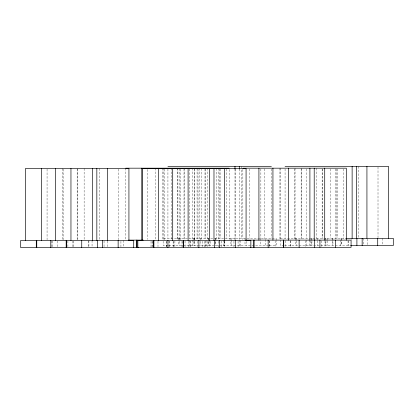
<?xml version="1.0" encoding="UTF-8"?>
<svg xmlns="http://www.w3.org/2000/svg" width="414" height="414" viewBox="0 0 414 414"><rect width="100%" height="100%" fill="white"/><g stroke="black" fill="none" stroke-linecap="round" stroke-linejoin="round"><path stroke-width="0.31" stroke-dasharray="2.07 1.55" d="M280.288 238.329L345.385 238.329M168.131 245.523L163.147 245.523L163.147 240.125M168.752 245.523L268.681 245.523M269.307 245.523L276.159 245.523L276.159 240.725M284.025 245.523L280.288 245.523L280.288 239.525M284.651 245.523L350.549 245.523M382.795 238.329L382.795 244.922M378.008 167.033L378.008 237.683M367.218 238.925L367.218 244.922M363.632 238.329L363.632 245.523M358.845 166.392L358.845 237.683M351.646 238.329L351.646 239.525M348.5 240.725L348.5 245.523M348.055 240.725L348.055 245.523M343.713 168.964L343.713 238.329M341.524 238.329L341.524 245.523M341.338 238.329L341.338 245.523M340.577 240.115L340.577 246.107M337.265 168.964L337.265 238.329M336.737 168.964L336.737 238.329M335.795 168.819L335.795 238.826M332.923 238.329L332.923 245.523M332.483 238.329L332.483 240.125M332.483 240.725L332.483 245.523M330.543 168.964L330.543 238.329M327.5 238.329L327.5 240.125M327.5 240.725L327.5 245.523M325.947 238.329L325.947 240.125M325.947 240.725L325.947 245.523M325.761 238.329L325.761 245.523M325.006 240.715L325.006 246.107M322.718 168.964L322.718 238.329M322.133 168.964L322.133 238.329M321.414 240.715L321.414 247.308M317.352 238.329L317.352 240.125M317.352 240.725L317.352 245.523M316.632 168.177L316.632 238.826M311.928 238.329L311.928 240.125M311.928 240.725L311.928 245.523M311.437 238.329L311.437 245.523M310.371 240.725L310.371 245.523M309.429 240.115L309.429 246.107M306.65 168.964L306.65 238.329M306.282 240.115L306.282 246.107M305.842 240.715L305.842 247.308M301.501 168.177L301.501 238.826M301.138 168.964L301.138 238.329M296.352 238.329L296.352 240.125M296.352 240.725L296.352 245.523M295.86 238.329L295.86 245.523M295.053 168.177L295.053 238.826M294.525 168.819L294.525 238.826M290.711 240.715L290.711 246.107M290.266 240.715L290.266 246.107M285.287 240.715L285.287 247.308M285.07 168.964L285.07 238.329M280.501 168.177L280.501 238.826M279.921 168.177L279.921 238.826M276.159 240.125L276.159 238.329L163.147 238.329L163.147 239.525M275.134 240.715L275.134 246.107M271.377 168.964L271.377 238.329M269.711 240.715L269.711 247.308M269.219 240.715L269.219 246.107M265.653 239.525L265.653 245.523M264.437 168.819L264.437 238.826M260.867 168.964L260.867 238.329M260.582 238.329L260.582 245.523M249.792 168.964L249.792 238.329M246.49 241.326L246.49 245.523M245.01 238.329L245.01 245.523M242.858 169.466L242.858 239.473M241.704 166.392L241.704 238.329M240.348 240.415L240.348 247.008M239.768 238.329L239.768 239.525M239.768 240.125L239.768 245.523M239.287 168.964L239.287 238.329M238.071 241.31L238.071 246.708M235.561 169.119L235.561 239.773M234.986 168.964L234.986 238.329M234.5 238.329L234.5 239.525M233.941 241.31L233.941 246.708M231.359 238.329L231.359 239.525M231.359 240.125L231.359 245.523M230.914 238.329L230.914 245.523M229.159 169.466L229.159 239.473M226.572 168.964L226.572 238.329M224.771 241.015L224.771 247.008M224.378 241.326L224.378 245.523M224.197 241.326L224.197 245.523M223.436 240.115L223.436 246.708M221.185 241.015L221.185 247.608M220.124 168.964L220.124 238.329M219.596 168.964L219.596 238.329M218.654 168.177L218.654 239.473M218.369 241.31L218.369 247.308M216.403 168.477L216.403 239.773M215.782 238.329L215.782 245.523M215.342 238.329L215.342 240.725M215.342 241.326L215.342 245.523M210.359 241.326L210.359 245.523M209.199 240.415L209.199 247.008M208.806 238.329L208.806 240.725M208.806 241.326L208.806 245.523M208.62 238.329L208.62 245.523M207.859 241.31L207.859 246.708M207.58 168.177L207.58 239.473M206.053 240.415L206.053 247.008M205.613 241.015L205.613 247.608M205.577 168.964L205.577 238.329M204.992 168.964L204.992 238.329M204.273 241.31L204.273 247.308M202.793 241.31L202.793 246.708M201.271 168.477L201.271 239.773M200.21 238.329L200.21 240.725M200.21 241.326L200.21 245.523M199.491 168.177L199.491 239.473M198.016 168.964L198.016 238.329M197.556 241.31L197.556 246.708M197.069 168.177L197.069 239.473M194.823 168.477L194.823 239.773M194.787 238.329L194.787 240.725M194.787 241.326L194.787 245.523M194.29 169.119L194.295 245.523M193.229 238.329L193.229 240.725M193.229 241.326L193.229 245.523M192.769 168.177L192.769 239.473M192.287 240.115L192.287 246.708M190.481 241.015L190.481 247.008M190.036 241.015L190.036 247.008M189.508 168.964L189.508 238.329M189.141 240.115L189.141 246.708M188.701 241.31L188.701 247.308M185.053 241.015L185.053 247.608M184.359 168.177L184.359 239.473M183.997 168.964L183.997 238.329M182.165 241.31L182.165 246.708M181.979 241.31L181.979 246.708M180.271 169.119L180.271 239.773M179.686 168.477L179.686 239.773M179.21 238.329L179.21 240.725M179.21 241.326L179.21 245.523M178.719 238.329L178.719 245.523M177.911 168.177L177.911 239.473M177.383 168.177L177.383 239.473M174.905 241.015L174.905 247.008M173.569 241.31L173.569 246.708M173.124 241.31L173.124 246.708M171.189 168.177L171.189 239.473M169.481 241.015L169.481 247.608M168.99 241.015L168.99 247.008M167.929 168.964L167.929 238.329M166.588 241.31L166.588 247.308M166.402 241.31L166.402 247.308M164.208 169.119L164.208 239.773M163.359 168.177L163.359 239.473M162.78 168.177L162.78 239.473M157.993 241.31L157.993 246.708M155.799 168.177L155.799 239.473M152.569 241.31L152.569 246.708M152.078 241.31L152.078 246.708M151.017 241.31L151.017 247.308M147.296 169.466L147.296 239.473M125.716 168.177L125.716 239.473M123.206 240.415L123.206 247.008M120.929 241.31L120.929 246.708M118.42 169.119L118.42 239.773M107.63 241.015L107.63 247.008M104.043 241.015L104.043 247.608M99.262 168.477L99.262 239.773M92.058 240.415L92.058 247.008M88.912 240.415L88.912 247.008M88.472 241.015L88.472 247.608M84.13 168.477L84.13 239.773M77.682 168.477L77.682 239.773M77.149 169.119L77.149 239.773M73.34 241.015L73.34 247.008M72.895 241.015L72.895 247.008M67.912 241.015L67.912 247.608M63.13 169.119L63.13 239.773M62.545 168.477L62.545 239.773M57.763 241.015L57.763 247.008M52.34 241.015L52.34 247.608M51.848 241.015L51.848 247.008M47.067 169.119L47.067 239.773"/><path stroke-width="0.62" d="M167.929 166.392L271.377 166.392M285.07 166.392L388.518 166.392L388.518 238.329M125.716 168.177L229.159 168.177M242.858 168.177L346.301 168.177L346.301 240.115M345.69 238.329L393.3 238.329L393.3 245.523L350.679 245.523M128.407 240.115L143.223 240.115M245.549 240.115L351.082 240.115L351.082 247.308L250.532 247.308M133.391 247.308L138.374 247.308M377.723 238.329L377.723 245.523M366.933 166.392L366.933 238.329M362.152 238.329L362.152 245.523M356.909 238.329L356.909 245.523M356.428 166.392L356.428 238.329M352.128 166.392L352.128 238.329M335.511 240.115L335.511 247.308M324.721 168.177L324.721 240.115M319.934 240.115L319.934 247.308M314.697 240.115L314.697 247.308M314.21 168.177L314.21 240.115M309.91 168.177L309.91 240.115M299.12 240.115L299.12 247.308M288.33 168.177L288.33 240.115M283.73 240.115L283.73 247.308M283.549 240.115L283.549 247.308M272.94 168.177L272.94 240.115M268.158 240.115L268.158 247.308M258.921 168.177L258.921 240.115M254.139 240.115L254.139 247.308M253.647 240.115L253.647 247.308M246.071 240.415L246.071 168.477L142.623 168.477L142.623 240.415M239.287 166.392L239.287 168.964M235.281 240.415L235.281 247.608M234.986 166.392L234.986 168.964M224.492 168.477L224.492 240.415M219.705 240.415L219.705 247.608M214.462 240.415L214.462 247.608M213.981 168.477L213.981 240.415M209.681 168.477L209.681 240.415M198.891 240.415L198.891 247.608M188.101 168.477L188.101 240.415M183.5 240.415L183.5 247.608M183.314 240.415L183.314 247.608M172.71 168.477L172.71 240.415M167.929 240.415L167.929 247.608M158.691 168.477L158.691 240.415M153.904 240.415L153.904 247.608M153.418 240.415L153.418 247.608M141.779 168.177L141.779 240.115M136.998 240.115L136.998 247.308M136.506 240.115L136.506 247.308M128.93 240.415L128.93 168.477L25.482 168.477L25.482 240.415M118.14 240.415L118.14 247.608M107.35 168.477L107.35 240.415M102.563 240.415L102.563 247.608M97.321 240.415L97.321 247.608M96.84 168.477L96.84 240.415M92.539 168.477L92.539 240.415M81.749 240.415L81.749 247.608M70.96 168.477L70.96 240.415M66.359 240.415L66.359 247.608M66.173 240.415L66.173 247.608M55.569 168.477L55.569 240.415M50.787 240.415L50.787 247.608M41.55 168.477L41.55 240.415M36.763 240.415L36.763 247.608M36.277 240.415L36.277 247.608M133.712 240.415L20.7 240.415L20.7 247.608L133.712 247.608L133.712 240.415M250.853 240.415L137.841 240.415L137.841 247.608L250.853 247.608L250.853 240.415"/></g></svg>
